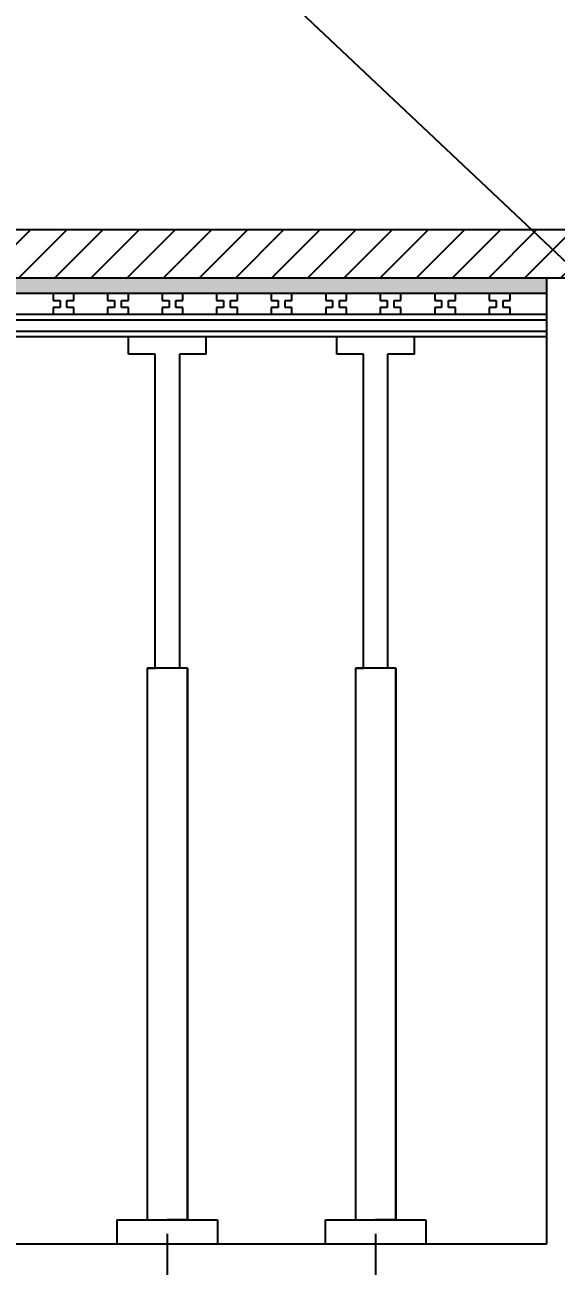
# Model space of a CAD drawing. Header units: millimetres. Extents: x 5763 to 12018931, y 39842 to 3600577.
# Drawn here: x 1147455 to 1149831, y 587366 to 592917 of the extents above; entities that cross this region are included whole.
import ezdxf

# ---------------------------------------------------------------- set-up
doc = ezdxf.new("R2010")
doc.units = ezdxf.units.MM
doc.styles.add('dim', font='romans.shx')
doc.dimstyles.new('СПДС', dxfattribs={"dimscale": 100, "dimtxt": 2.5, "dimasz": 2.5, "dimexe": 3, "dimexo": 0.625, "dimtad": 1, "dimdec": 0, "dimtxsty": 'dim', "dimcen": 2.5, "dimdle": 2, "dimaunit": 1, "dimadec": 1, "dimazin": 0, "dimtfac": 1, "dimtdec": 0, "dimtix": 1, "dimtmove": 0, "dimatfit": 3, "dimfxl": 3, "dimarcsym": 0})

# ---------------------------------------------------------------- blocks, each defined once
blk = doc.blocks.new('*D383')
at = {"color": 0, "lineweight": -2, "transparency": 16777216}
for p, q in [((1146809.8, 587403.7), (1146809.8, 586157.8)), ((1148091.8, 587403.7), (1148091.8, 586157.8)), ((1147059.8, 586457.8), (1147841.8, 586457.8))]:
    blk.add_line(p, q, dxfattribs=at)
at = {"color": 0, "transparency": 16777216}
for points in [[(1147059.8, 586499.4), (1147059.8, 586416.1), (1146809.8, 586457.8)], [(1147841.8, 586499.4), (1147841.8, 586416.1), (1148091.8, 586457.8)]]:
    blk.add_solid(points, dxfattribs=at)
at = {"layer": 'Defpoints', "color": 0, "transparency": 16777216}
for p in [(1146809.8, 587466.2), (1148091.8, 587466.2), (1148091.8, 586457.8)]:
    blk.add_point(p, dxfattribs=at)
at = {"color": 0, "transparency": 16777216, "insert": (1147450.8, 586645.3), "char_height": 250, "attachment_point": 5, "style": 'dim'}
blk.add_mtext('1200', dxfattribs=at)
blk = doc.blocks.new('*D387')
at = {"color": 0, "lineweight": -2, "transparency": 16777216}
for p, q in [((1148091.8, 587511.7), (1148091.8, 586157.8)), ((1149023.3, 587511.7), (1149023.3, 586157.8)), ((1147841.8, 586457.8), (1147591.8, 586457.8)), ((1148091.8, 586457.8), (1149023.3, 586457.8)), ((1149273.3, 586457.8), (1149523.3, 586457.8))]:
    blk.add_line(p, q, dxfattribs=at)
at = {"color": 0, "transparency": 16777216}
for points in [[(1147841.8, 586499.4), (1147841.8, 586416.1), (1148091.8, 586457.8)], [(1149273.3, 586499.4), (1149273.3, 586416.1), (1149023.3, 586457.8)]]:
    blk.add_solid(points, dxfattribs=at)
at = {"layer": 'Defpoints', "color": 0, "transparency": 16777216}
for p in [(1148091.8, 587574.2), (1149023.3, 587574.2), (1149023.3, 586457.8)]:
    blk.add_point(p, dxfattribs=at)
at = {"color": 0, "transparency": 16777216, "insert": (1148557.5, 586645.3), "char_height": 250, "attachment_point": 5, "style": 'dim'}
blk.add_mtext('1200', dxfattribs=at)

msp = doc.modelspace()

# ---------------------------------------------------------------- hatches: boundary and pattern name
h = msp.add_hatch()
h.set_pattern_fill('ANSI31', color=256, scale=36)
h.set_pattern_definition([(45, (618646.2, -112703.04), (-80.822305, 80.822305), [])])
h.paths.add_polyline_path([(1158050.45911, 592002.22512), (1149788.45911, 592002.22512), (1142750.45911, 592002.22512), (1142750.45911, 591786.22512), (1158050.45911, 591786.22512)])
h = msp.add_hatch(color=256)
h.dxf.hatch_style = 1
h.paths.add_polyline_path([(1149788.45911, 591786.22512), (1143110.45911, 591786.22512), (1143110.45911, 591716.22512), (1149788.45911, 591716.22512)])

# ---------------------------------------------------------------- linework, layer by layer
for p, q in [((1150148.45911, 591597.55256), (1147474.42576, 594118.63693)), ((1142750.45911, 592002.22512), (1149788.45911, 592002.22512)), ((1149788.45911, 592002.22512), (1158050.45911, 592002.22512)), ((1142750.45911, 591786.22512), (1158050.45911, 591786.22512)), ((1143110.45911, 591786.22512), (1149788.45911, 591786.22512)), ((1149788.45911, 587466.22512), (1149788.45911, 591786.22512)), ((1143110.45911, 591716.22512), (1149788.45911, 591716.22512)), ((1147580.94925, 591716.22512), (1147580.94925, 591684.46252)), ((1147580.94925, 591716.22512), (1147580.94925, 591684.46252)), ((1147580.94925, 591684.46252), (1147611.94925, 591684.46252)), ((1147580.94925, 591684.46252), (1147611.94925, 591684.46252)), ((1147611.94925, 591684.46252), (1147611.94925, 591653.46252)), ((1147611.94925, 591684.46252), (1147611.94925, 591653.46252)), ((1147642.94925, 591653.46252), (1147642.94925, 591684.46252)), ((1147642.94925, 591684.46252), (1147673.94925, 591684.46252)), ((1147642.94925, 591653.46252), (1147642.94925, 591684.46252)), ((1147642.94925, 591684.46252), (1147673.94925, 591684.46252)), ((1147673.94925, 591684.46252), (1147673.94925, 591716.22512)), ((1147673.94925, 591684.46252), (1147673.94925, 591716.22512)), ((1147824.76865, 591716.22512), (1147824.76865, 591684.46252)), ((1147824.76865, 591716.22512), (1147824.76865, 591684.46252)), ((1147824.76865, 591684.46252), (1147855.76865, 591684.46252)), ((1147824.76865, 591684.46252), (1147855.76865, 591684.46252)), ((1147855.76865, 591684.46252), (1147855.76865, 591653.46252)), ((1147855.76865, 591684.46252), (1147855.76865, 591653.46252)), ((1147886.76865, 591653.46252), (1147886.76865, 591684.46252)), ((1147886.76865, 591684.46252), (1147917.76865, 591684.46252)), ((1147886.76865, 591653.46252), (1147886.76865, 591684.46252)), ((1147886.76865, 591684.46252), (1147917.76865, 591684.46252)), ((1147917.76865, 591684.46252), (1147917.76865, 591716.22512)), ((1147917.76865, 591684.46252), (1147917.76865, 591716.22512)), ((1148068.58804, 591716.22512), (1148068.58804, 591684.46252)), ((1148068.58804, 591716.22512), (1148068.58804, 591684.46252)), ((1148068.58804, 591684.46252), (1148099.58804, 591684.46252)), ((1148068.58804, 591684.46252), (1148099.58804, 591684.46252)), ((1148099.58804, 591684.46252), (1148099.58804, 591653.46252)), ((1148099.58804, 591684.46252), (1148099.58804, 591653.46252)), ((1148130.58804, 591653.46252), (1148130.58804, 591684.46252)), ((1148130.58804, 591684.46252), (1148161.58804, 591684.46252)), ((1148130.58804, 591653.46252), (1148130.58804, 591684.46252)), ((1148130.58804, 591684.46252), (1148161.58804, 591684.46252)), ((1148161.58804, 591684.46252), (1148161.58804, 591716.22512)), ((1148161.58804, 591684.46252), (1148161.58804, 591716.22512)), ((1148312.40744, 591716.22512), (1148312.40744, 591684.46252)), ((1148312.40744, 591716.22512), (1148312.40744, 591684.46252)), ((1148312.40744, 591684.46252), (1148343.40744, 591684.46252)), ((1148312.40744, 591684.46252), (1148343.40744, 591684.46252)), ((1148343.40744, 591684.46252), (1148343.40744, 591653.46252)), ((1148343.40744, 591684.46252), (1148343.40744, 591653.46252)), ((1148374.40744, 591653.46252), (1148374.40744, 591684.46252)), ((1148374.40744, 591684.46252), (1148405.40744, 591684.46252)), ((1148374.40744, 591653.46252), (1148374.40744, 591684.46252)), ((1148374.40744, 591684.46252), (1148405.40744, 591684.46252)), ((1148405.40744, 591684.46252), (1148405.40744, 591716.22512)), ((1148405.40744, 591684.46252), (1148405.40744, 591716.22512)), ((1148556.22684, 591716.22512), (1148556.22684, 591684.46252)), ((1148556.22684, 591716.22512), (1148556.22684, 591684.46252)), ((1148556.22684, 591684.46252), (1148587.22684, 591684.46252)), ((1148556.22684, 591684.46252), (1148587.22684, 591684.46252)), ((1148587.22684, 591684.46252), (1148587.22684, 591653.46252)), ((1148587.22684, 591684.46252), (1148587.22684, 591653.46252)), ((1148618.22684, 591653.46252), (1148618.22684, 591684.46252)), ((1148618.22684, 591684.46252), (1148649.22684, 591684.46252)), ((1148618.22684, 591653.46252), (1148618.22684, 591684.46252)), ((1148618.22684, 591684.46252), (1148649.22684, 591684.46252)), ((1148649.22684, 591684.46252), (1148649.22684, 591716.22512)), ((1148649.22684, 591684.46252), (1148649.22684, 591716.22512)), ((1148800.04624, 591716.22512), (1148800.04624, 591684.46252)), ((1148800.04624, 591716.22512), (1148800.04624, 591684.46252)), ((1148800.04624, 591684.46252), (1148831.04624, 591684.46252)), ((1148800.04624, 591684.46252), (1148831.04624, 591684.46252)), ((1148831.04624, 591684.46252), (1148831.04624, 591653.46252)), ((1148831.04624, 591684.46252), (1148831.04624, 591653.46252)), ((1148862.04624, 591653.46252), (1148862.04624, 591684.46252)), ((1148862.04624, 591684.46252), (1148893.04624, 591684.46252)), ((1148862.04624, 591653.46252), (1148862.04624, 591684.46252)), ((1148862.04624, 591684.46252), (1148893.04624, 591684.46252)), ((1148893.04624, 591684.46252), (1148893.04624, 591716.22512)), ((1148893.04624, 591684.46252), (1148893.04624, 591716.22512)), ((1149043.86564, 591716.22512), (1149043.86564, 591684.46252)), ((1149043.86564, 591716.22512), (1149043.86564, 591684.46252)), ((1149043.86564, 591684.46252), (1149074.86564, 591684.46252)), ((1149043.86564, 591684.46252), (1149074.86564, 591684.46252)), ((1149074.86564, 591684.46252), (1149074.86564, 591653.46252)), ((1149074.86564, 591684.46252), (1149074.86564, 591653.46252)), ((1149105.86564, 591653.46252), (1149105.86564, 591684.46252)), ((1149105.86564, 591684.46252), (1149136.86564, 591684.46252)), ((1149105.86564, 591653.46252), (1149105.86564, 591684.46252)), ((1149105.86564, 591684.46252), (1149136.86564, 591684.46252)), ((1149136.86564, 591684.46252), (1149136.86564, 591716.22512)), ((1149136.86564, 591684.46252), (1149136.86564, 591716.22512)), ((1149287.68503, 591716.22512), (1149287.68503, 591684.46252)), ((1149287.68503, 591716.22512), (1149287.68503, 591684.46252)), ((1149287.68503, 591684.46252), (1149318.68503, 591684.46252)), ((1149287.68503, 591684.46252), (1149318.68503, 591684.46252)), ((1149318.68503, 591684.46252), (1149318.68503, 591653.46252)), ((1149318.68503, 591684.46252), (1149318.68503, 591653.46252)), ((1149349.68503, 591653.46252), (1149349.68503, 591684.46252)), ((1149349.68503, 591684.46252), (1149380.68503, 591684.46252)), ((1149349.68503, 591653.46252), (1149349.68503, 591684.46252)), ((1149349.68503, 591684.46252), (1149380.68503, 591684.46252)), ((1149380.68503, 591684.46252), (1149380.68503, 591716.22512)), ((1149380.68503, 591684.46252), (1149380.68503, 591716.22512)), ((1149531.50443, 591716.22512), (1149531.50443, 591684.46252)), ((1149531.50443, 591716.22512), (1149531.50443, 591684.46252)), ((1149531.50443, 591716.22512), (1149531.50443, 591684.46252)), ((1149531.50443, 591684.46252), (1149562.50443, 591684.46252)), ((1149531.50443, 591684.46252), (1149562.50443, 591684.46252)), ((1149531.50443, 591684.46252), (1149562.50443, 591684.46252)), ((1149562.50443, 591684.46252), (1149562.50443, 591653.46252)), ((1149562.50443, 591684.46252), (1149562.50443, 591653.46252)), ((1149562.50443, 591684.46252), (1149562.50443, 591653.46252)), ((1149593.50443, 591653.46252), (1149593.50443, 591684.46252)), ((1149593.50443, 591684.46252), (1149624.50443, 591684.46252)), ((1149593.50443, 591653.46252), (1149593.50443, 591684.46252)), ((1149593.50443, 591684.46252), (1149624.50443, 591684.46252)), ((1149593.50443, 591653.46252), (1149593.50443, 591684.46252)), ((1149593.50443, 591684.46252), (1149624.50443, 591684.46252)), ((1149624.50443, 591684.46252), (1149624.50443, 591716.22512)), ((1149624.50443, 591684.46252), (1149624.50443, 591716.22512)), ((1149624.50443, 591684.46252), (1149624.50443, 591716.22512)), ((1143110.45911, 591622.55256), (1149788.45911, 591622.55256)), ((1147611.94925, 591653.46252), (1147580.94925, 591653.46252)), ((1147580.94925, 591653.46252), (1147580.94925, 591622.46252)), ((1147611.94925, 591653.46252), (1147580.94925, 591653.46252)), ((1147580.94925, 591653.46252), (1147580.94925, 591622.46252)), ((1147580.94925, 591622.46252), (1147611.94925, 591622.46252)), ((1147580.94925, 591622.46252), (1147611.94925, 591622.46252)), ((1147611.94925, 591622.46252), (1147642.94925, 591622.46252)), ((1147611.94925, 591622.46252), (1147642.94925, 591622.46252)), ((1147673.94925, 591653.46252), (1147642.94925, 591653.46252)), ((1147673.94925, 591653.46252), (1147642.94925, 591653.46252)), ((1147642.94925, 591622.46252), (1147673.94925, 591622.46252)), ((1147642.94925, 591622.46252), (1147673.94925, 591622.46252)), ((1147673.94925, 591622.46252), (1147673.94925, 591653.46252)), ((1147673.94925, 591622.46252), (1147673.94925, 591653.46252)), ((1147855.76865, 591653.46252), (1147824.76865, 591653.46252)), ((1147824.76865, 591653.46252), (1147824.76865, 591622.46252)), ((1147855.76865, 591653.46252), (1147824.76865, 591653.46252)), ((1147824.76865, 591653.46252), (1147824.76865, 591622.46252)), ((1147824.76865, 591622.46252), (1147855.76865, 591622.46252)), ((1147824.76865, 591622.46252), (1147855.76865, 591622.46252)), ((1147855.76865, 591622.46252), (1147886.76865, 591622.46252)), ((1147855.76865, 591622.46252), (1147886.76865, 591622.46252)), ((1147917.76865, 591653.46252), (1147886.76865, 591653.46252)), ((1147917.76865, 591653.46252), (1147886.76865, 591653.46252)), ((1147886.76865, 591622.46252), (1147917.76865, 591622.46252)), ((1147886.76865, 591622.46252), (1147917.76865, 591622.46252)), ((1147917.76865, 591622.46252), (1147917.76865, 591653.46252)), ((1147917.76865, 591622.46252), (1147917.76865, 591653.46252)), ((1148099.58804, 591653.46252), (1148068.58804, 591653.46252)), ((1148068.58804, 591653.46252), (1148068.58804, 591622.46252)), ((1148099.58804, 591653.46252), (1148068.58804, 591653.46252)), ((1148068.58804, 591653.46252), (1148068.58804, 591622.46252)), ((1148068.58804, 591622.46252), (1148099.58804, 591622.46252)), ((1148068.58804, 591622.46252), (1148099.58804, 591622.46252)), ((1148099.58804, 591622.46252), (1148130.58804, 591622.46252)), ((1148099.58804, 591622.46252), (1148130.58804, 591622.46252)), ((1148161.58804, 591653.46252), (1148130.58804, 591653.46252)), ((1148161.58804, 591653.46252), (1148130.58804, 591653.46252)), ((1148130.58804, 591622.46252), (1148161.58804, 591622.46252)), ((1148130.58804, 591622.46252), (1148161.58804, 591622.46252)), ((1148161.58804, 591622.46252), (1148161.58804, 591653.46252)), ((1148161.58804, 591622.46252), (1148161.58804, 591653.46252)), ((1148343.40744, 591653.46252), (1148312.40744, 591653.46252)), ((1148312.40744, 591653.46252), (1148312.40744, 591622.46252)), ((1148343.40744, 591653.46252), (1148312.40744, 591653.46252)), ((1148312.40744, 591653.46252), (1148312.40744, 591622.46252)), ((1148312.40744, 591622.46252), (1148343.40744, 591622.46252)), ((1148312.40744, 591622.46252), (1148343.40744, 591622.46252)), ((1148343.40744, 591622.46252), (1148374.40744, 591622.46252)), ((1148343.40744, 591622.46252), (1148374.40744, 591622.46252)), ((1148405.40744, 591653.46252), (1148374.40744, 591653.46252)), ((1148405.40744, 591653.46252), (1148374.40744, 591653.46252)), ((1148374.40744, 591622.46252), (1148405.40744, 591622.46252)), ((1148374.40744, 591622.46252), (1148405.40744, 591622.46252)), ((1148405.40744, 591622.46252), (1148405.40744, 591653.46252)), ((1148405.40744, 591622.46252), (1148405.40744, 591653.46252)), ((1148587.22684, 591653.46252), (1148556.22684, 591653.46252)), ((1148556.22684, 591653.46252), (1148556.22684, 591622.46252)), ((1148587.22684, 591653.46252), (1148556.22684, 591653.46252)), ((1148556.22684, 591653.46252), (1148556.22684, 591622.46252)), ((1148556.22684, 591622.46252), (1148587.22684, 591622.46252)), ((1148556.22684, 591622.46252), (1148587.22684, 591622.46252)), ((1148587.22684, 591622.46252), (1148618.22684, 591622.46252)), ((1148587.22684, 591622.46252), (1148618.22684, 591622.46252)), ((1148649.22684, 591653.46252), (1148618.22684, 591653.46252)), ((1148649.22684, 591653.46252), (1148618.22684, 591653.46252)), ((1148618.22684, 591622.46252), (1148649.22684, 591622.46252)), ((1148618.22684, 591622.46252), (1148649.22684, 591622.46252)), ((1148649.22684, 591622.46252), (1148649.22684, 591653.46252)), ((1148649.22684, 591622.46252), (1148649.22684, 591653.46252)), ((1148831.04624, 591653.46252), (1148800.04624, 591653.46252)), ((1148800.04624, 591653.46252), (1148800.04624, 591622.46252)), ((1148831.04624, 591653.46252), (1148800.04624, 591653.46252)), ((1148800.04624, 591653.46252), (1148800.04624, 591622.46252)), ((1148800.04624, 591622.46252), (1148831.04624, 591622.46252)), ((1148800.04624, 591622.46252), (1148831.04624, 591622.46252)), ((1148831.04624, 591622.46252), (1148862.04624, 591622.46252)), ((1148831.04624, 591622.46252), (1148862.04624, 591622.46252)), ((1148893.04624, 591653.46252), (1148862.04624, 591653.46252)), ((1148893.04624, 591653.46252), (1148862.04624, 591653.46252)), ((1148862.04624, 591622.46252), (1148893.04624, 591622.46252)), ((1148862.04624, 591622.46252), (1148893.04624, 591622.46252)), ((1148893.04624, 591622.46252), (1148893.04624, 591653.46252)), ((1148893.04624, 591622.46252), (1148893.04624, 591653.46252)), ((1149074.86564, 591653.46252), (1149043.86564, 591653.46252)), ((1149043.86564, 591653.46252), (1149043.86564, 591622.46252)), ((1149074.86564, 591653.46252), (1149043.86564, 591653.46252)), ((1149043.86564, 591653.46252), (1149043.86564, 591622.46252)), ((1149043.86564, 591622.46252), (1149074.86564, 591622.46252)), ((1149043.86564, 591622.46252), (1149074.86564, 591622.46252)), ((1149074.86564, 591622.46252), (1149105.86564, 591622.46252)), ((1149074.86564, 591622.46252), (1149105.86564, 591622.46252)), ((1149136.86564, 591653.46252), (1149105.86564, 591653.46252)), ((1149136.86564, 591653.46252), (1149105.86564, 591653.46252)), ((1149105.86564, 591622.46252), (1149136.86564, 591622.46252)), ((1149105.86564, 591622.46252), (1149136.86564, 591622.46252)), ((1149136.86564, 591622.46252), (1149136.86564, 591653.46252)), ((1149136.86564, 591622.46252), (1149136.86564, 591653.46252)), ((1149318.68503, 591653.46252), (1149287.68503, 591653.46252)), ((1149287.68503, 591653.46252), (1149287.68503, 591622.46252)), ((1149318.68503, 591653.46252), (1149287.68503, 591653.46252)), ((1149287.68503, 591653.46252), (1149287.68503, 591622.46252)), ((1149287.68503, 591622.46252), (1149318.68503, 591622.46252)), ((1149287.68503, 591622.46252), (1149318.68503, 591622.46252)), ((1149318.68503, 591622.46252), (1149349.68503, 591622.46252)), ((1149318.68503, 591622.46252), (1149349.68503, 591622.46252)), ((1149380.68503, 591653.46252), (1149349.68503, 591653.46252)), ((1149380.68503, 591653.46252), (1149349.68503, 591653.46252)), ((1149349.68503, 591622.46252), (1149380.68503, 591622.46252)), ((1149349.68503, 591622.46252), (1149380.68503, 591622.46252)), ((1149380.68503, 591622.46252), (1149380.68503, 591653.46252)), ((1149380.68503, 591622.46252), (1149380.68503, 591653.46252)), ((1149562.50443, 591653.46252), (1149531.50443, 591653.46252)), ((1149531.50443, 591653.46252), (1149531.50443, 591622.46252)), ((1149562.50443, 591653.46252), (1149531.50443, 591653.46252)), ((1149531.50443, 591653.46252), (1149531.50443, 591622.46252)), ((1149562.50443, 591653.46252), (1149531.50443, 591653.46252)), ((1149531.50443, 591653.46252), (1149531.50443, 591622.46252)), ((1149531.50443, 591622.46252), (1149562.50443, 591622.46252)), ((1149531.50443, 591622.46252), (1149562.50443, 591622.46252)), ((1149531.50443, 591622.46252), (1149562.50443, 591622.46252)), ((1149562.50443, 591622.46252), (1149593.50443, 591622.46252)), ((1149562.50443, 591622.46252), (1149593.50443, 591622.46252)), ((1149562.50443, 591622.46252), (1149593.50443, 591622.46252)), ((1149624.50443, 591653.46252), (1149593.50443, 591653.46252)), ((1149624.50443, 591653.46252), (1149593.50443, 591653.46252)), ((1149624.50443, 591653.46252), (1149593.50443, 591653.46252)), ((1149593.50443, 591622.46252), (1149624.50443, 591622.46252)), ((1149593.50443, 591622.46252), (1149624.50443, 591622.46252)), ((1149593.50443, 591622.46252), (1149624.50443, 591622.46252)), ((1149624.50443, 591622.46252), (1149624.50443, 591653.46252)), ((1149624.50443, 591622.46252), (1149624.50443, 591653.46252)), ((1149624.50443, 591622.46252), (1149624.50443, 591653.46252)), ((1146361.85226, 591597.55256), (1149788.45911, 591597.55256)), ((1143110.45911, 591522.55256), (1149788.45911, 591522.55256)), ((1146361.85226, 591547.55256), (1149788.45911, 591547.55256)), ((1147917.76865, 591443.761), (1147917.76865, 591522.55256)), ((1148265.76865, 591443.761), (1148265.76865, 591522.55256)), ((1148849.29451, 591443.761), (1148849.29451, 591522.55256)), ((1149197.29451, 591443.761), (1149197.29451, 591522.55256)), ((1148037.76865, 591443.761), (1147917.76865, 591443.761)), ((1148265.76865, 591443.761), (1148145.76865, 591443.761)), ((1148969.29451, 591443.761), (1148849.29451, 591443.761)), ((1149197.29451, 591443.761), (1149077.29451, 591443.761)), ((1147866.76865, 587574.22512), (1147866.76865, 587466.22512)), ((1148798.29451, 587574.22512), (1148798.29451, 587466.22512)), ((1143110.45911, 587466.22512), (1149788.45911, 587466.22512))]:
    msp.add_line(p, q)
at = {"color": 0}
for p, q in [((1148037.76865, 591133.91407), (1148037.76865, 591443.761)), ((1148145.76865, 591443.761), (1148145.76865, 591133.91407)), ((1148969.29451, 591133.91407), (1148969.29451, 591443.761)), ((1149077.29451, 591443.761), (1149077.29451, 591133.91407)), ((1148037.76865, 590040.22512), (1148037.76865, 591133.91407)), ((1148145.76865, 591133.91407), (1148145.76865, 590040.22512)), ((1148969.29451, 590040.22512), (1148969.29451, 591133.91407)), ((1149077.29451, 591133.91407), (1149077.29451, 590040.22512)), ((1148181.76865, 590040.22512), (1148001.76865, 590040.22512)), ((1148001.76865, 590040.22512), (1148001.76865, 587574.22512)), ((1148001.76865, 590040.22512), (1148037.76865, 590040.22512)), ((1148181.76865, 590040.22512), (1148181.76865, 587574.22512)), ((1148181.76865, 587574.22512), (1148181.76865, 590040.22512)), ((1149113.29451, 590040.22512), (1148933.29451, 590040.22512)), ((1148933.29451, 590040.22512), (1148933.29451, 587574.22512)), ((1148933.29451, 590040.22512), (1148969.29451, 590040.22512)), ((1149113.29451, 590040.22512), (1149113.29451, 587574.22512)), ((1149113.29451, 587574.22512), (1149113.29451, 590040.22512)), ((1147866.76865, 587574.22512), (1148001.76865, 587574.22512)), ((1148001.76865, 587574.22512), (1148181.76865, 587574.22512)), ((1148001.76865, 587574.22512), (1148091.76865, 587574.22512)), ((1148181.76865, 587574.22512), (1148091.76865, 587574.22512)), ((1148091.76865, 587574.22512), (1148316.76865, 587574.22512)), ((1148316.76865, 587574.22512), (1148316.76865, 587466.22512)), ((1148798.29451, 587574.22512), (1148933.29451, 587574.22512)), ((1148933.29451, 587574.22512), (1149113.29451, 587574.22512)), ((1148933.29451, 587574.22512), (1149023.29451, 587574.22512)), ((1149113.29451, 587574.22512), (1149023.29451, 587574.22512)), ((1149023.29451, 587574.22512), (1149248.29451, 587574.22512)), ((1149248.29451, 587574.22512), (1149248.29451, 587466.22512))]:
    msp.add_line(p, q, dxfattribs=at)

# ---------------------------------------------------------------- dimensions: what is measured, and where the dimension line sits
for base, p1, p2, picture, middle in [((1149023.29451, 586457.7778), (1148091.76865, 587574.22512), (1149023.29451, 587574.22512), '*D387', (1148557.53158, 586645.2778)), ((1148091.76865, 586457.7778), (1146809.80805, 587466.22512), (1148091.76865, 587466.22512), '*D383', (1147450.78835, 586645.2778))]:
    dim = msp.add_linear_dim(base=base, p1=p1, p2=p2, text='1200', dimstyle='СПДС')
    dim.commit()
    dim.dimension.update_dxf_attribs({"geometry": picture, "text_midpoint": middle})

doc.saveas('drawing.dxf')
